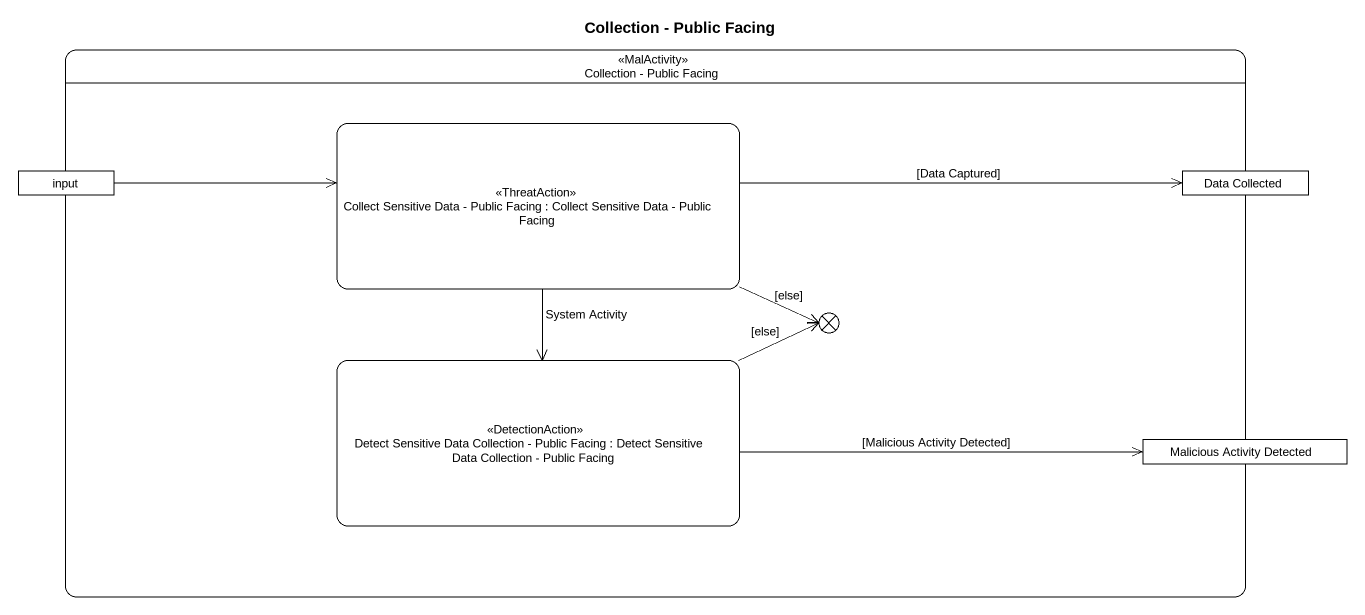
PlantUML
@startuml
title Collection - Public Facing
hide empty description
state "Collection - Public Facing" as Collection_Public_Facing <<MalActivity>> {
  state input <<object>>
  state "Collect Sensitive Data - Public Facing : Collect Sensitive Data - Public Facing" as Collect_Sensitive_Data <<ThreatAction>>
  state "Data Collected" as Data_Collected <<object>>
  state flowfinal1 <<end>>
  state "Detect Sensitive Data Collection - Public Facing : Detect Sensitive Data Collection - Public Facing" as Detect_Sensitive_Data <<DetectionAction>>
  state "Malicious Activity Detected" as Malicious_Activity_Detected <<object>>
}
input -right-> Collect_Sensitive_Data
Collect_Sensitive_Data -right-> Data_Collected : [Data Captured]
Collect_Sensitive_Data -right-> flowfinal1 : [else]
Collect_Sensitive_Data --> Detect_Sensitive_Data : System Activity
Detect_Sensitive_Data -right-> flowfinal1 : [else]
Detect_Sensitive_Data -right-> Malicious_Activity_Detected : [Malicious Activity Detected]
@enduml
